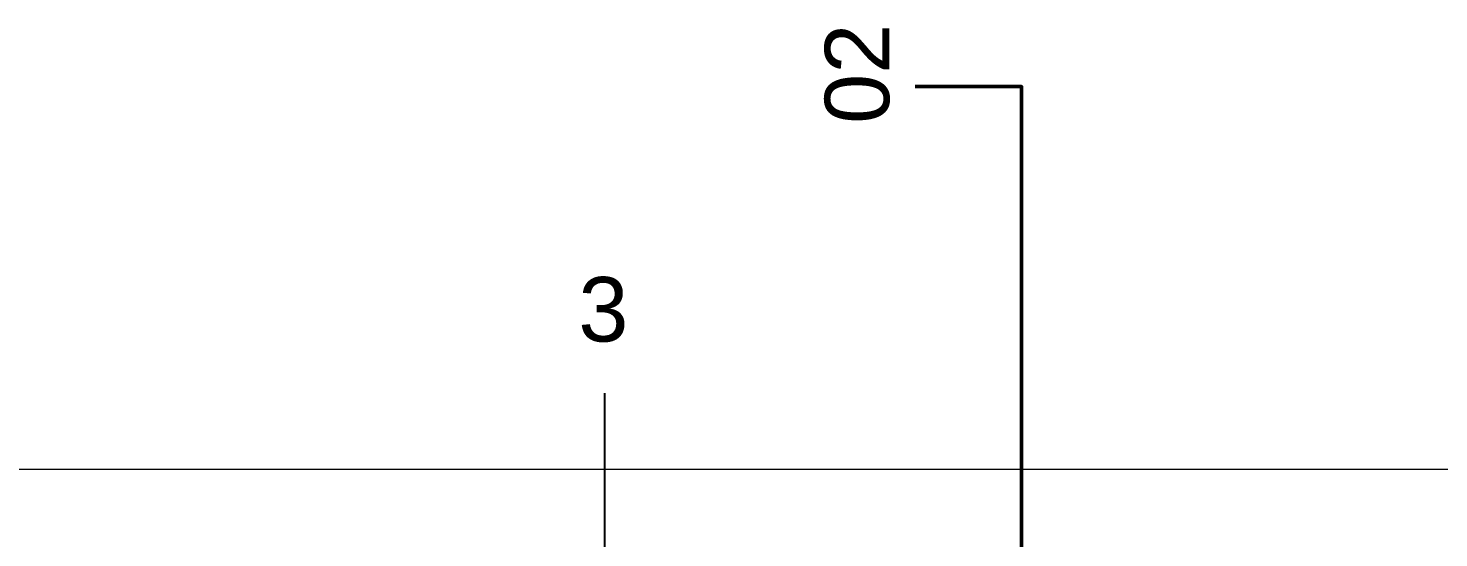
# Model space of a CAD drawing. Header units: millimetres. Extents: x -5 to 111, y -3 to 86.
# Drawn here: x 19.02 to 27.78, y 78.1 to 81.26 of the extents above; entities that cross this region are included whole.
import ezdxf

# ---------------------------------------------------------------- set-up
doc = ezdxf.new("R2010")
doc.units = ezdxf.units.MM
doc.linetypes.add('MITTE', pattern=[2, 1.25, -0.25, 0.25, -0.25])
for name, color, linetype, lineweight in [('A1------D-', 9, 'Continuous', 18), ('A1------J-', 10, 'Continuous', 50), ('A1E00---E-', 3, 'MITTE', 25), ('A1E00---T-', 3, 'Continuous', 25)]:
    doc.layers.add(name, color=color, linetype=linetype, lineweight=lineweight)
doc.styles.add('ARIAL', font='ARIAL.TTF')
doc.dimstyles.new('MST1_50m', dxfattribs={"dimtxt": 0.125, "dimasz": 0.05, "dimexe": 0.05, "dimexo": 0.1, "dimgap": 0.05, "dimtad": 1, "dimdec": 3, "dimzin": 9, "dimdsep": 46, "dimtxsty": 'ARIAL', "dimblk": 'ORIGIN', "dimcen": 0, "dimse1": 1, "dimse2": 1, "dimclrd": 256, "dimclre": 256, "dimclrt": 256, "dimadec": 0, "dimazin": 0, "dimtfac": 1, "dimtdec": 3, "dimtix": 1, "dimtmove": 0, "dimatfit": 3, "dimldrblk": 'ORIGIN', "dimfxl": 0, "dimlwd": -1, "dimlwe": -1, "dimarcsym": 0})

# ---------------------------------------------------------------- blocks, each defined once
blk = doc.blocks.new('_Origin')
at = {"color": 0, "linetype": 'ByBlock', "lineweight": -2}
blk.add_line((0, 0), (-1, 0), dxfattribs=at)
for points in [[(0, 0), (0, 1)], [(0, 0), (0, -1)]]:
    blk.add_lwpolyline(points)
blk.add_circle((0, 0), 0.5, dxfattribs=at)
blk = doc.blocks.new('*D250')
at = {"layer": 'A1------D-', "transparency": 16777216}
blk.add_line((5.295, 78.5279), (84.625, 78.5279), dxfattribs=at)
at = {"layer": 'Defpoints', "color": 0, "transparency": 16777216}
for p in [(84.675, 78.5279), (5.245, 75.055), (84.675, 74.775)]:
    blk.add_point(p, dxfattribs=at)
at = {"layer": 'A1------D-', "transparency": 16777216, "xscale": 0.05, "yscale": 0.05, "zscale": 0.05, "rotation": 180}
blk.add_blockref('_Origin', (5.245, 78.5279), dxfattribs=at)
at = {"layer": 'A1------D-', "transparency": 16777216, "xscale": 0.05, "yscale": 0.05, "zscale": 0.05}
blk.add_blockref('_Origin', (84.675, 78.5279), dxfattribs=at)
at = {"layer": 'A1------D-', "transparency": 16777216, "insert": (44.96, 78.6418), "char_height": 0.125, "attachment_point": 5, "style": 'ARIAL'}
blk.add_mtext('79.43', dxfattribs=at)

msp = doc.modelspace()

# ---------------------------------------------------------------- linework, layer by layer
at = {"layer": 'A1------J-', "flags": 128}
msp.add_lwpolyline([(25.188, 67.6962), (25.188, 80.9), (24.528, 80.9)], dxfattribs=at)
at = {"layer": 'A1E00---E-'}
msp.add_line((22.6, 79), (22.6, 14.9776), dxfattribs=at)

# ---------------------------------------------------------------- texts
at = {"layer": 'A1------J-', "style": 'ARIAL'}
msp.add_text('02', height=0.4, rotation=89.87291, dxfattribs=at).set_placement((24.3666, 80.6686))
at = {"layer": 'A1E00---T-', "style": 'ARIAL'}
msp.add_text('3', height=0.4, rotation=359.87291, dxfattribs=at).set_placement((22.4378, 79.3201))

# ---------------------------------------------------------------- dimensions: what is measured, and where the dimension line sits
at = {"layer": 'A1------D-'}
dim = msp.add_linear_dim(base=(84.675, 78.5279), p1=(5.245, 75.055), p2=(84.675, 74.775), dimstyle='MST1_50m', dxfattribs=at)
dim.commit()
dim.dimension.update_dxf_attribs({"geometry": '*D250', "text_midpoint": (44.96, 78.6418)})

doc.saveas('drawing.dxf')
